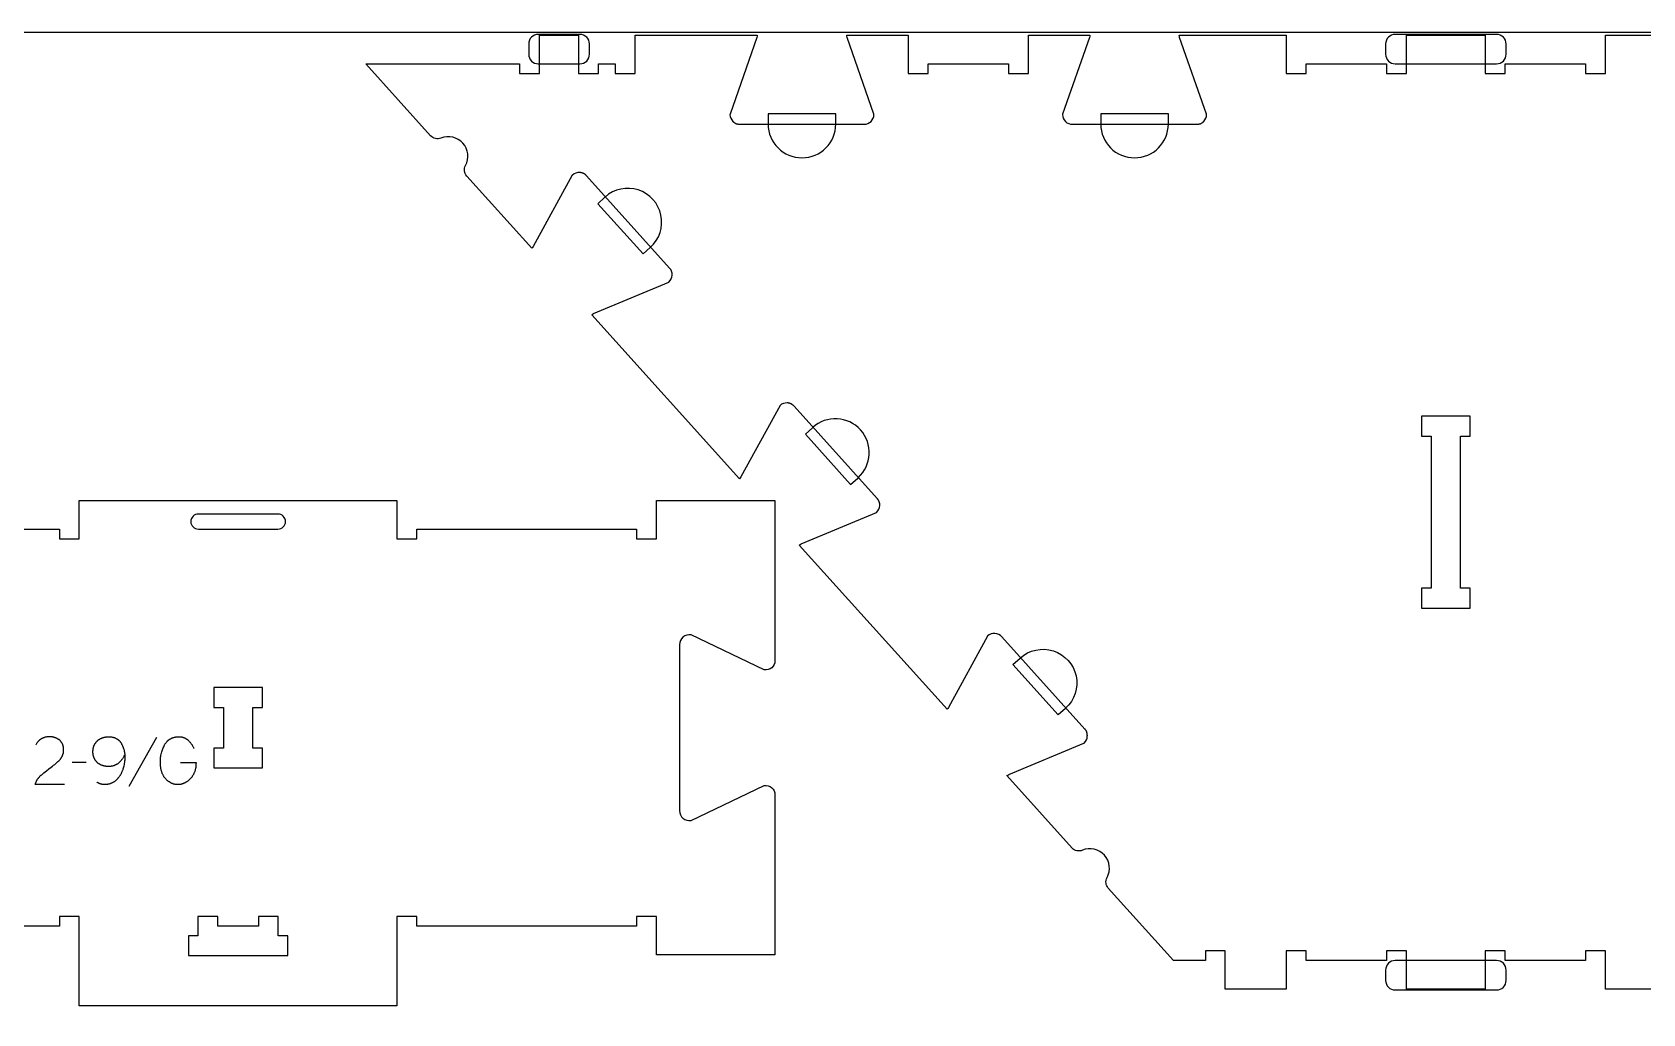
# Model space of a CAD drawing. Extents: x 5216 to 8399, y -27186 to -19593.
# Drawn here: x 6806 to 7818, y -22234 to -21617 of the extents above; entities that cross this region are included whole.
import ezdxf

# ---------------------------------------------------------------- set-up
doc = ezdxf.new("R2010")
doc.units = 0
for name, color, linetype in [('0_SHEET_SPRUCEPLY_2440X122', 1, 'CONTINUOUS'), ('1_ANYTOOL_1MMDEEP_LABELS_S', 2, 'CONTINUOUS'), ('3_ANYTOOL_CUTTHROUGH_INSID', 4, 'CONTINUOUS'), ('4_ANYTOOL_CUTTHROUGH_OUTSI', 5, 'CONTINUOUS'), ('5_ANYTOOL_HALF_MILL_9MM_IN', 3, 'CONTINUOUS')]:
    doc.layers.add(name, color=color, linetype=linetype)

msp = doc.modelspace()

# ---------------------------------------------------------------- linework, layer by layer
at = {"layer": '0_SHEET_SPRUCEPLY_2440X122'}
msp.add_lwpolyline([(8027.3, -21616.7), (8027.3, -22836.7), (5587.3, -22836.7), (5587.3, -21616.7)], close=True, dxfattribs=at)
at = {"layer": '1_ANYTOOL_1MMDEEP_LABELS_S'}
for points in [[(6826.5, -22089.5), (6808.2, -22089.4), (6808.4, -22089), (6808.4, -22088.7), (6808.5, -22088.5), (6808.6, -22088.3), (6808.7, -22088.1), (6808.8, -22087.9), (6808.9, -22087.7), (6809, -22087.4), (6809.1, -22087.2), (6809.2, -22087), (6809.3, -22086.8), (6809.4, -22086.6), (6809.5, -22086.4), (6809.7, -22086.2), (6809.8, -22086), (6809.9, -22085.8), (6810, -22085.7), (6810.2, -22085.5), (6810.3, -22085.3), (6810.5, -22085.1), (6810.6, -22084.9), (6810.8, -22084.8), (6810.9, -22084.6), (6811.1, -22084.4), (6811.2, -22084.2), (6811.4, -22084.1), (6811.6, -22083.9), (6811.7, -22083.7), (6811.9, -22083.6), (6812.3, -22083.3), (6813.7, -22082.1), (6815.2, -22080.9), (6816.7, -22079.7), (6818.3, -22078.6), (6819, -22078), (6819.7, -22077.4), (6820.5, -22076.9), (6821.1, -22076.3), (6821.8, -22075.7), (6822.5, -22075.1), (6823.1, -22074.5), (6823.7, -22073.9), (6823.8, -22073.7), (6824, -22073.5), (6824.1, -22073.4), (6824.2, -22073.2), (6824.4, -22073.1), (6824.5, -22072.9), (6824.6, -22072.7), (6824.7, -22072.5), (6824.8, -22072.4), (6824.9, -22072.2), (6825, -22072), (6825.1, -22071.8), (6825.2, -22071.6), (6825.3, -22071.5), (6825.4, -22071.3), (6825.4, -22071.1), (6825.5, -22070.9), (6825.6, -22070.7), (6825.6, -22070.5), (6825.7, -22070.3), (6825.8, -22070.1), (6825.8, -22069.9), (6825.9, -22069.7), (6825.9, -22069.5), (6825.9, -22069.3), (6826, -22069.1), (6826, -22068.8), (6826, -22068.6), (6826, -22068.4), (6826, -22068.2), (6826, -22068), (6826, -22067.7), (6826, -22067.5), (6826, -22067.2), (6826, -22067), (6826, -22066.8), (6826, -22066.5), (6825.9, -22066.3), (6825.9, -22066.1), (6825.9, -22065.8), (6825.8, -22065.6), (6825.8, -22065.4), (6825.7, -22065.2), (6825.7, -22065), (6825.6, -22064.8), (6825.6, -22064.6), (6825.5, -22064.4), (6825.4, -22064.2), (6825.3, -22064), (6825.2, -22063.8), (6825.1, -22063.6), (6825.1, -22063.4), (6824.9, -22063.3), (6824.8, -22063.1), (6824.7, -22062.9), (6824.6, -22062.8), (6824.5, -22062.6), (6824.4, -22062.5), (6824.2, -22062.3), (6824.1, -22062.2), (6824, -22062), (6823.8, -22061.9), (6823.7, -22061.7), (6823.5, -22061.6), (6823.4, -22061.5), (6823.2, -22061.3), (6823, -22061.2), (6822.9, -22061.1), (6822.7, -22061), (6822.5, -22060.9), (6822.3, -22060.8), (6822.2, -22060.7), (6822, -22060.6), (6821.8, -22060.5), (6821.6, -22060.4), (6821.4, -22060.3), (6821.2, -22060.2), (6821, -22060.2), (6820.8, -22060.1), (6820.6, -22060), (6820.4, -22060), (6820.2, -22059.9), (6820, -22059.8), (6819.8, -22059.8), (6819.6, -22059.8), (6819.4, -22059.7), (6819.2, -22059.7), (6819, -22059.6), (6818.7, -22059.6), (6818.5, -22059.6), (6818.3, -22059.6), (6818.1, -22059.5), (6817.8, -22059.5), (6817.6, -22059.5), (6817.1, -22059.5), (6816.8, -22059.5), (6816.4, -22059.5), (6816, -22059.5), (6815.7, -22059.6), (6815.4, -22059.6), (6815, -22059.7), (6814.7, -22059.7), (6814.4, -22059.8), (6814.1, -22059.9), (6813.9, -22060), (6813.8, -22060), (6813.6, -22060.1), (6813.5, -22060.1), (6813.3, -22060.2), (6813.2, -22060.2), (6813, -22060.3), (6812.9, -22060.3), (6812.7, -22060.4), (6812.6, -22060.5), (6812.5, -22060.6), (6812.3, -22060.6), (6812.2, -22060.7), (6812, -22060.8), (6811.9, -22060.9), (6811.8, -22060.9), (6811.7, -22061), (6811.5, -22061.1), (6811.4, -22061.2), (6811.3, -22061.3), (6811.2, -22061.4), (6811, -22061.5), (6810.9, -22061.6), (6810.8, -22061.7), (6810.7, -22061.8), (6810.6, -22061.9), (6810.5, -22062), (6810.3, -22062.1), (6810.2, -22062.3), (6810.1, -22062.4), (6810, -22062.5), (6809.9, -22062.6), (6809.7, -22062.9), (6809.5, -22063.1), (6809.3, -22063.4), (6809.1, -22063.7), (6809, -22064), (6808.8, -22064.3), (6808.6, -22064.6)], [(6844.5, -22068.9), (6844.5, -22068.6), (6844.5, -22068.4), (6844.5, -22068.1), (6844.6, -22067.8), (6844.6, -22067.6), (6844.6, -22067.3), (6844.6, -22067.1), (6844.7, -22066.8), (6844.7, -22066.6), (6844.8, -22066.4), (6844.8, -22066.1), (6844.9, -22065.9), (6845, -22065.7), (6845, -22065.4), (6845.1, -22065.2), (6845.2, -22065), (6845.3, -22064.8), (6845.4, -22064.6), (6845.5, -22064.4), (6845.6, -22064.2), (6845.7, -22064), (6845.8, -22063.8), (6845.9, -22063.6), (6846.1, -22063.4), (6846.2, -22063.2), (6846.3, -22063), (6846.5, -22062.9), (6846.6, -22062.7), (6846.8, -22062.5), (6846.9, -22062.4), (6847.1, -22062.2), (6847.3, -22062), (6847.4, -22061.9), (6847.6, -22061.7), (6847.8, -22061.6), (6848, -22061.4), (6848.2, -22061.3), (6848.4, -22061.2), (6848.6, -22061), (6848.7, -22060.9), (6848.9, -22060.8), (6849.1, -22060.7), (6849.3, -22060.6), (6849.6, -22060.5), (6849.8, -22060.4), (6850, -22060.3), (6850.2, -22060.2), (6850.4, -22060.1), (6850.6, -22060.1), (6850.9, -22060), (6851.1, -22059.9), (6851.3, -22059.9), (6851.5, -22059.8), (6851.8, -22059.8), (6852, -22059.7), (6852.3, -22059.7), (6852.5, -22059.6), (6852.7, -22059.6), (6853, -22059.6), (6853.2, -22059.5), (6853.5, -22059.5), (6853.8, -22059.5), (6854, -22059.5), (6854.3, -22059.5), (6854.6, -22059.5), (6855, -22059.5), (6855.3, -22059.5), (6855.6, -22059.6), (6855.9, -22059.6), (6856.2, -22059.6), (6856.5, -22059.7), (6856.8, -22059.7), (6857.1, -22059.8), (6857.4, -22059.9), (6857.7, -22060), (6858, -22060), (6858.2, -22060.1), (6858.5, -22060.2), (6858.7, -22060.3), (6859, -22060.5), (6859.1, -22060.5), (6859.2, -22060.6), (6859.3, -22060.7), (6859.5, -22060.7), (6859.6, -22060.8), (6859.7, -22060.9), (6859.8, -22060.9), (6859.9, -22061), (6860, -22061.1), (6860.1, -22061.2), (6860.2, -22061.2), (6860.3, -22061.3), (6860.4, -22061.4), (6860.5, -22061.5), (6860.6, -22061.6), (6860.7, -22061.7), (6860.8, -22061.8), (6860.9, -22061.8), (6861, -22061.9), (6861.1, -22062), (6861.2, -22062.1), (6861.3, -22062.2), (6861.4, -22062.3), (6861.5, -22062.4), (6861.6, -22062.7), (6861.8, -22062.9), (6862, -22063.1), (6862.1, -22063.3), (6862.2, -22063.6), (6862.4, -22063.8), (6862.5, -22064.1), (6862.6, -22064.3), (6862.8, -22064.6), (6862.9, -22064.8), (6863, -22065.1), (6863.1, -22065.3), (6863.2, -22065.6), (6863.3, -22065.8), (6863.4, -22066.1), (6863.5, -22066.4), (6863.6, -22066.6), (6863.7, -22066.9), (6863.8, -22067.2), (6863.9, -22067.4), (6864, -22068), (6864.1, -22068.5), (6864.2, -22069.1), (6864.3, -22069.7), (6864.4, -22070.3), (6864.4, -22070.9), (6864.4, -22071.5), (6864.4, -22072.1), (6864.4, -22072.7), (6864.4, -22073.4), (6864.4, -22074.1), (6864.3, -22074.8), (6864.2, -22075.5), (6864.1, -22076.2), (6864, -22076.8), (6863.8, -22078), (6863.7, -22078.6), (6863.5, -22079.2), (6863.3, -22079.8), (6863.2, -22080.3), (6863.1, -22080.6), (6862.9, -22080.9), (6862.8, -22081.2), (6862.7, -22081.5), (6862.6, -22081.7), (6862.5, -22082), (6862.3, -22082.3), (6862.2, -22082.5), (6862.1, -22082.8), (6861.9, -22083.1), (6861.8, -22083.3), (6861.6, -22083.6), (6861.5, -22083.8), (6861.3, -22084.1), (6861.1, -22084.3), (6861, -22084.6), (6860.8, -22084.8), (6860.6, -22085), (6860.4, -22085.3), (6860.2, -22085.5), (6860.1, -22085.7), (6859.9, -22085.9), (6859.7, -22086.2), (6859.4, -22086.4), (6859.2, -22086.6), (6859, -22086.8), (6858.8, -22087), (6858.6, -22087.2), (6858.4, -22087.3), (6858.1, -22087.5), (6857.9, -22087.7), (6857.7, -22087.8), (6857.5, -22088), (6857.2, -22088.1), (6857, -22088.2), (6856.7, -22088.4), (6856.5, -22088.5), (6856.2, -22088.6), (6856, -22088.7), (6855.7, -22088.8), (6855.5, -22088.9), (6855.2, -22089), (6855, -22089.1), (6854.7, -22089.2), (6854.4, -22089.2), (6854.1, -22089.3), (6853.9, -22089.3), (6853.6, -22089.4), (6853.3, -22089.4), (6853, -22089.4), (6852.7, -22089.5), (6852.4, -22089.5), (6852.1, -22089.5), (6851.8, -22089.5), (6851.5, -22089.5), (6851.1, -22089.5), (6851, -22089.5), (6850.8, -22089.5), (6850.6, -22089.4), (6850.5, -22089.4), (6850.3, -22089.4), (6850.1, -22089.4), (6850, -22089.3), (6849.8, -22089.3), (6849.7, -22089.3), (6849.5, -22089.2), (6849.3, -22089.2), (6849.2, -22089.1), (6849, -22089.1), (6848.9, -22089), (6848.7, -22089), (6848.6, -22088.9), (6848.4, -22088.9), (6848.3, -22088.8), (6848.1, -22088.7), (6848, -22088.7), (6847.8, -22088.6), (6847.7, -22088.5), (6847.6, -22088.4), (6847.4, -22088.4), (6847.3, -22088.3), (6847.1, -22088.2), (6847, -22088.1), (6846.9, -22088)], [(6884.3, -22060), (6867.1, -22090.7)], [(6899.5, -22075.7), (6909.3, -22075.7), (6909.2, -22076.6), (6909.2, -22077.4), (6909.1, -22077.8), (6909.1, -22078.2), (6909, -22078.5), (6909, -22078.9), (6908.9, -22079.3), (6908.8, -22079.6), (6908.7, -22080), (6908.6, -22080.3), (6908.6, -22080.7), (6908.5, -22081), (6908.4, -22081.3), (6908.2, -22081.7), (6908.1, -22082), (6908, -22082.3), (6907.9, -22082.6), (6907.7, -22082.9), (6907.6, -22083.2), (6907.4, -22083.5), (6907.3, -22083.8), (6907.1, -22084), (6906.9, -22084.3), (6906.8, -22084.6), (6906.6, -22084.8), (6906.4, -22085.1), (6906.2, -22085.3), (6906, -22085.5), (6905.8, -22085.8), (6905.5, -22086), (6905.3, -22086.2), (6905.1, -22086.4), (6904.9, -22086.6), (6904.6, -22086.8), (6904.4, -22087), (6904.2, -22087.2), (6904, -22087.4), (6903.7, -22087.5), (6903.5, -22087.7), (6903.3, -22087.8), (6903, -22088), (6902.8, -22088.1), (6902.6, -22088.3), (6902.3, -22088.4), (6902.1, -22088.5), (6901.9, -22088.6), (6901.6, -22088.7), (6901.4, -22088.8), (6901.1, -22088.9), (6900.9, -22089), (6900.6, -22089.1), (6900.4, -22089.2), (6900.1, -22089.2), (6899.9, -22089.3), (6899.6, -22089.4), (6899.4, -22089.4), (6899.1, -22089.4), (6898.9, -22089.5), (6898.6, -22089.5), (6898.4, -22089.5), (6898.1, -22089.5), (6897.9, -22089.5), (6897.6, -22089.5), (6897.3, -22089.5), (6897.1, -22089.5), (6896.8, -22089.5), (6896.6, -22089.5), (6896.3, -22089.4), (6896.1, -22089.4), (6895.8, -22089.3), (6895.6, -22089.3), (6895.3, -22089.2), (6895.1, -22089.2), (6894.8, -22089.1), (6894.6, -22089), (6894.4, -22088.9), (6894.1, -22088.8), (6893.9, -22088.7), (6893.6, -22088.6), (6893.4, -22088.5), (6893.2, -22088.3), (6892.9, -22088.2), (6892.7, -22088.1), (6892.5, -22087.9), (6892.3, -22087.7), (6892, -22087.6), (6891.8, -22087.4), (6891.6, -22087.2), (6891.4, -22087.1), (6891.1, -22086.9), (6890.9, -22086.7), (6890.7, -22086.5), (6890.5, -22086.3), (6890.3, -22086), (6890.1, -22085.8), (6889.8, -22085.6), (6889.7, -22085.3), (6889.5, -22085.1), (6889.3, -22084.8), (6889.1, -22084.6), (6888.9, -22084.3), (6888.8, -22084), (6888.6, -22083.7), (6888.5, -22083.4), (6888.3, -22083.1), (6888.2, -22082.8), (6888, -22082.5), (6887.9, -22082.2), (6887.8, -22081.8), (6887.7, -22081.5), (6887.6, -22081.2), (6887.5, -22080.8), (6887.4, -22080.4), (6887.3, -22080.1), (6887.2, -22079.7), (6887.2, -22079.3), (6887.1, -22078.9), (6887.1, -22078.5), (6887, -22078.1), (6887, -22077.7), (6886.9, -22076.8), (6886.8, -22075.9), (6886.8, -22075), (6886.8, -22074.3), (6886.9, -22073.7), (6886.9, -22073), (6887, -22072.3), (6887.1, -22071.7), (6887.2, -22071), (6887.3, -22070.3), (6887.5, -22069.7), (6887.7, -22069), (6887.9, -22068.4), (6888.1, -22067.7), (6888.3, -22067.1), (6888.6, -22066.4), (6888.9, -22065.8), (6889.2, -22065.2), (6889.5, -22064.5), (6889.7, -22064.2), (6889.9, -22063.9), (6890, -22063.6), (6890.2, -22063.4), (6890.4, -22063.1), (6890.5, -22063), (6890.6, -22062.8), (6890.8, -22062.7), (6890.9, -22062.6), (6891, -22062.5), (6891.1, -22062.3), (6891.2, -22062.2), (6891.3, -22062.1), (6891.4, -22062), (6891.5, -22061.9), (6891.7, -22061.8), (6891.8, -22061.7), (6891.9, -22061.6), (6892, -22061.5), (6892.2, -22061.4), (6892.3, -22061.3), (6892.4, -22061.2), (6892.6, -22061.1), (6892.7, -22061), (6892.8, -22060.9), (6893, -22060.8), (6893.1, -22060.8), (6893.3, -22060.7), (6893.4, -22060.6), (6893.5, -22060.5), (6893.7, -22060.5), (6893.8, -22060.4), (6894, -22060.3), (6894.1, -22060.3), (6894.3, -22060.2), (6894.5, -22060.2), (6894.6, -22060.1), (6894.9, -22060), (6895.3, -22059.9), (6895.6, -22059.8), (6895.9, -22059.7), (6896.3, -22059.7), (6896.6, -22059.6), (6897, -22059.6), (6897.4, -22059.5), (6897.8, -22059.5), (6898.1, -22059.5), (6898.5, -22059.5), (6898.8, -22059.5), (6899, -22059.5), (6899.2, -22059.5), (6899.4, -22059.5), (6899.6, -22059.6), (6899.8, -22059.6), (6900, -22059.6), (6900.3, -22059.6), (6900.5, -22059.7), (6900.7, -22059.7), (6900.9, -22059.8), (6901, -22059.8), (6901.2, -22059.9), (6901.4, -22059.9), (6901.6, -22060), (6901.8, -22060.1), (6902, -22060.1), (6902.2, -22060.2), (6902.3, -22060.3), (6902.5, -22060.4), (6902.7, -22060.5), (6902.8, -22060.6), (6903, -22060.7), (6903.2, -22060.8), (6903.3, -22060.9), (6903.5, -22061), (6903.6, -22061.1), (6903.8, -22061.2), (6904, -22061.4), (6904.1, -22061.5), (6904.2, -22061.6), (6904.4, -22061.8), (6904.7, -22062.1), (6904.9, -22062.4), (6905.2, -22062.6), (6905.5, -22062.9), (6905.7, -22063.3), (6906, -22063.6), (6906.2, -22063.9), (6906.4, -22064.2), (6906.7, -22064.5), (6906.9, -22064.8), (6907.1, -22065.2), (6907.3, -22065.5), (6907.5, -22065.9), (6907.7, -22066.2), (6907.9, -22066.6), (6908.1, -22066.9)], [(6840.2, -22075.6), (6831.4, -22075.7)], [(6864.4, -22070.6), (6864.3, -22071), (6864.1, -22071.3), (6863.9, -22071.7), (6863.8, -22072), (6863.6, -22072.4), (6863.4, -22072.7), (6863.2, -22073), (6863, -22073.4), (6862.7, -22073.7), (6862.5, -22074), (6862.2, -22074.3), (6862, -22074.6), (6861.7, -22074.9), (6861.4, -22075.2), (6861.1, -22075.5), (6860.8, -22075.8), (6860.6, -22076), (6860.5, -22076.1), (6860.3, -22076.2), (6860.1, -22076.4), (6860, -22076.5), (6859.8, -22076.6), (6859.6, -22076.7), (6859.4, -22076.8), (6859.3, -22076.9), (6859.1, -22077), (6858.9, -22077.1), (6858.7, -22077.2), (6858.5, -22077.3), (6858.3, -22077.4), (6858.1, -22077.5), (6857.9, -22077.6), (6857.7, -22077.6), (6857.5, -22077.7), (6857.3, -22077.8), (6857.1, -22077.8), (6856.8, -22077.9), (6856.6, -22077.9), (6856.4, -22078), (6856.2, -22078), (6856, -22078), (6855.7, -22078.1), (6855.5, -22078.1), (6855.3, -22078.1), (6855, -22078.1), (6854.8, -22078.1), (6854.5, -22078.1), (6854.3, -22078.1), (6854, -22078.1), (6853.8, -22078.1), (6853.5, -22078.1), (6853.2, -22078.1), (6853, -22078.1), (6852.7, -22078.1), (6852.5, -22078), (6852.2, -22078), (6852, -22078), (6851.8, -22077.9), (6851.5, -22077.9), (6851.3, -22077.8), (6851.1, -22077.7), (6850.8, -22077.7), (6850.6, -22077.6), (6850.4, -22077.5), (6850.2, -22077.5), (6849.9, -22077.4), (6849.7, -22077.3), (6849.5, -22077.2), (6849.3, -22077.1), (6849.1, -22077), (6848.9, -22076.9), (6848.7, -22076.8), (6848.5, -22076.7), (6848.3, -22076.5), (6848.1, -22076.4), (6848, -22076.3), (6847.8, -22076.2), (6847.6, -22076), (6847.4, -22075.9), (6847.3, -22075.7), (6847.1, -22075.6), (6846.9, -22075.4), (6846.8, -22075.3), (6846.6, -22075.1), (6846.5, -22074.9), (6846.3, -22074.7), (6846.2, -22074.6), (6846.1, -22074.4), (6845.9, -22074.2), (6845.8, -22074), (6845.7, -22073.8), (6845.6, -22073.6), (6845.5, -22073.4), (6845.4, -22073.2), (6845.3, -22073), (6845.2, -22072.8), (6845.1, -22072.6), (6845, -22072.4), (6845, -22072.1), (6844.9, -22071.9), (6844.8, -22071.7), (6844.8, -22071.5), (6844.7, -22071.2), (6844.7, -22071), (6844.6, -22070.7), (6844.6, -22070.5), (6844.6, -22070.2), (6844.6, -22070), (6844.5, -22069.7), (6844.5, -22069.4), (6844.5, -22069.2), (6844.5, -22068.9)]]:
    msp.add_lwpolyline(points, dxfattribs=at)
at = {"layer": '3_ANYTOOL_CUTTHROUGH_INSID', "color": 4}
for points in [[(7679.1, -21858.4), (7679.1, -21870.6), (7685.1, -21870.6), (7685.1, -21966.1), (7679.1, -21966.1), (7679.1, -21978.6), (7709.6, -21978.6), (7709.6, -21966.1), (7703.6, -21966.1), (7703.6, -21870.6), (7709.6, -21870.6), (7709.6, -21858.1), (7679.1, -21858.1)], [(6944.9, -22066.6), (6944.9, -22041.1), (6950.9, -22041.1), (6950.9, -22028.6), (6920.4, -22028.6), (6920.4, -22041.1), (6926.4, -22041.1), (6926.4, -22066.6), (6920.4, -22066.6), (6920.4, -22079.1), (6950.9, -22079.1), (6950.9, -22066.6)], [(6922.9, -22178.5), (6922.9, -22172.5), (6910.4, -22172.5), (6910.4, -22184.5), (6904.4, -22184.5), (6904.4, -22197), (6966.9, -22197), (6966.9, -22184.5), (6960.9, -22184.5), (6960.9, -22172.5), (6948.4, -22172.5), (6948.4, -22178.5)]]:
    msp.add_lwpolyline(points, close=True, dxfattribs=at)
msp.add_lwpolyline([(6960.7, -21919.5), (6910.7, -21919.5, 1), (6910.7, -21929), (6960.7, -21929, 1)], format="xyb", close=True, dxfattribs=at)
at = {"layer": '4_ANYTOOL_CUTTHROUGH_OUTSI', "color": 5}
for points in [[(7844.3, -22218.1), (7794.6, -22218.1), (7794.6, -22194.1), (7782.1, -22194.1), (7782.1, -22200.1), (7731.6, -22200.1), (7731.6, -22194.1), (7719.1, -22194.1), (7719.1, -22218.1), (7669.6, -22218.1), (7669.6, -22194.1), (7657.1, -22194.1), (7657.1, -22200.1), (7606.6, -22200.1), (7606.6, -22194.1), (7594.1, -22194.1), (7594.1, -22194.4), (7594.1, -22218.1), (7555.8, -22218.1), (7555.8, -22194.4), (7555.8, -22194.1), (7543.3, -22194.1), (7543.3, -22200.1), (7523.3, -22200.1), (7523.3, -22200.1), (7482.3, -22154.6, -0.317837), (7481.5, -22148, 0.707107), (7466, -22130.8, -0.317837), (7459.5, -22129.4), (7418.6, -22083.9, -0.061485), (7419.8, -22083.2), (7467, -22063.4), (7467.1, -22063.4), (7467.1, -22063.4), (7467.1, -22063.4, 0.198912), (7469.1, -22059.1), (7469.1, -22058.9), (7469.2, -22058.8), (7469.2, -22058.6), (7469.1, -22058.5), (7469.1, -22058.3), (7469.1, -22058.2), (7469.1, -22058), (7469.1, -22057.9), (7469.1, -22057.7), (7469, -22057.6), (7469, -22057.4), (7469, -22057.3), (7468.9, -22057.1), (7468.9, -22057), (7468.8, -22056.8), (7468.8, -22056.7), (7468.7, -22056.5), (7468.7, -22056.4), (7468.6, -22056.2), (7468.6, -22056.1), (7468.5, -22055.9), (7468.4, -22055.8), (7468.3, -22055.7), (7468.3, -22055.5), (7468.2, -22055.4), (7468.1, -22055.3), (7468, -22055.2), (7467.9, -22055), (7467.8, -22054.9), (7467.7, -22054.8), (7467.6, -22054.7), (7467.5, -22054.6), (7415.4, -21996.6, 0.414214), (7406.5, -21996.1), (7406.5, -21996.2), (7406.5, -21996.2), (7381.9, -22041.1), (7381.9, -22041.1, -0.061485), (7381, -22042.2), (7288.2, -21939.1, -0.061485), (7289.4, -21938.3), (7336.6, -21918.6), (7336.6, -21918.6), (7336.7, -21918.5), (7336.7, -21918.5, 0.198912), (7338.7, -21914.2), (7338.7, -21914.1), (7338.7, -21913.9), (7338.7, -21913.8), (7338.7, -21913.6), (7338.7, -21913.5), (7338.7, -21913.3), (7338.7, -21913.2), (7338.7, -21913), (7338.7, -21912.9), (7338.6, -21912.7), (7338.6, -21912.6), (7338.6, -21912.4), (7338.5, -21912.3), (7338.5, -21912.1), (7338.4, -21912), (7338.4, -21911.8), (7338.3, -21911.7), (7338.3, -21911.5), (7338.2, -21911.4), (7338.1, -21911.2), (7338.1, -21911.1), (7338, -21911), (7337.9, -21910.8), (7337.9, -21910.7), (7337.8, -21910.6), (7337.7, -21910.4), (7337.6, -21910.3), (7337.5, -21910.2), (7337.4, -21910.1), (7337.3, -21910), (7337.2, -21909.8), (7337.1, -21909.7), (7284.9, -21851.8), (7284.8, -21851.6), (7284.7, -21851.5), (7284.6, -21851.4), (7284.5, -21851.3), (7284.4, -21851.2), (7284.3, -21851.1), (7284.2, -21851), (7284, -21850.9), (7283.9, -21850.8), (7283.8, -21850.8), (7283.7, -21850.7), (7283.5, -21850.6), (7283.4, -21850.5), (7283.3, -21850.4), (7283.1, -21850.4), (7283, -21850.3), (7282.8, -21850.2), (7282.7, -21850.2), (7282.6, -21850.1), (7282.4, -21850.1), (7282.3, -21850), (7282.1, -21850), (7282, -21849.9), (7281.8, -21849.9), (7281.7, -21849.8), (7281.5, -21849.8), (7281.4, -21849.8), (7281.2, -21849.8), (7281.1, -21849.7), (7280.9, -21849.7), (7280.8, -21849.7), (7280.6, -21849.7, 0.198912), (7276.1, -21851.3), (7276.1, -21851.3), (7276.1, -21851.4), (7251.5, -21896.2), (7251.5, -21896.2, -0.061485), (7250.6, -21897.3), (7157.8, -21794.3, -0.061485), (7159, -21793.5), (7206.2, -21773.8), (7206.2, -21773.7), (7206.3, -21773.7), (7206.3, -21773.7, 0.414214), (7206.7, -21764.9), (7154.5, -21706.9), (7154.4, -21706.8), (7154.3, -21706.7), (7154.2, -21706.6), (7154.1, -21706.5), (7154, -21706.4), (7153.9, -21706.3), (7153.8, -21706.2), (7153.6, -21706.1), (7153.5, -21706), (7153.4, -21705.9), (7153.3, -21705.8), (7153.1, -21705.8), (7153, -21705.7), (7152.8, -21705.6), (7152.7, -21705.5), (7152.6, -21705.5), (7152.4, -21705.4), (7152.3, -21705.3), (7152.1, -21705.3), (7152, -21705.2), (7151.9, -21705.2), (7151.7, -21705.1), (7151.6, -21705.1), (7151.4, -21705), (7151.3, -21705), (7151.1, -21705), (7151, -21704.9), (7150.8, -21704.9), (7150.7, -21704.9), (7150.5, -21704.9), (7150.4, -21704.9), (7150.2, -21704.9, 0.198912), (7145.7, -21706.5), (7145.7, -21706.5), (7145.6, -21706.5), (7121.1, -21751.4), (7121.1, -21751.4, -0.061485), (7120.2, -21752.5), (7079.3, -21707.1, -0.317837), (7078.5, -21700.5, 0.707107), (7063.1, -21683.3, -0.317837), (7056.6, -21681.8), (7015.9, -21636.6), (7112.5, -21636.6), (7112.5, -21642.6), (7125, -21642.6), (7125, -21618.6), (7149.5, -21618.6), (7149.5, -21642.6), (7162, -21642.6), (7162, -21636.6), (7172.5, -21636.6), (7172.5, -21642.6), (7185, -21642.6), (7185, -21618.6), (7261.8, -21618.6), (7261.8, -21618.6, -0.061485), (7261.6, -21620), (7244.7, -21668.3), (7244.6, -21668.3), (7244.6, -21668.4), (7244.6, -21668.4, 0.198912), (7246.5, -21672.8), (7246.6, -21672.9), (7246.7, -21673), (7246.8, -21673.1), (7246.9, -21673.2), (7247, -21673.3), (7247.2, -21673.4), (7247.3, -21673.5), (7247.4, -21673.6), (7247.5, -21673.7), (7247.7, -21673.7), (7247.8, -21673.8), (7247.9, -21673.9), (7248.1, -21674), (7248.2, -21674), (7248.4, -21674.1), (7248.5, -21674.2), (7248.6, -21674.2), (7248.8, -21674.3), (7248.9, -21674.3), (7249.1, -21674.4), (7249.2, -21674.4), (7249.4, -21674.4), (7249.5, -21674.5), (7249.7, -21674.5), (7249.8, -21674.5), (7250, -21674.6), (7250.1, -21674.6), (7250.3, -21674.6), (7250.4, -21674.6), (7250.6, -21674.6), (7250.7, -21674.6), (7250.9, -21674.6), (7328.9, -21674.6, 0.414214), (7335.1, -21668.4), (7335.1, -21668.3), (7335.1, -21668.3), (7318.2, -21620), (7318.2, -21620, -0.061485), (7318, -21618.6), (7356.6, -21618.6), (7356.6, -21642.6), (7369.1, -21642.6), (7369.1, -21636.6), (7419.6, -21636.6), (7419.6, -21642.6), (7432.1, -21642.6), (7432.1, -21618.6), (7470.7, -21618.6), (7470.7, -21618.6, -0.061485), (7470.5, -21620), (7453.5, -21668.3), (7453.5, -21668.4), (7453.5, -21668.4, 0.414214), (7459.8, -21674.6), (7537.8, -21674.6), (7537.9, -21674.6), (7538.1, -21674.6), (7538.2, -21674.6), (7538.4, -21674.6), (7538.6, -21674.6), (7538.7, -21674.6), (7538.9, -21674.5), (7539, -21674.5), (7539.2, -21674.5), (7539.3, -21674.4), (7539.5, -21674.4), (7539.6, -21674.4), (7539.8, -21674.3), (7539.9, -21674.3), (7540, -21674.2), (7540.2, -21674.2), (7540.3, -21674.1), (7540.5, -21674), (7540.6, -21674), (7540.7, -21673.9), (7540.9, -21673.8), (7541, -21673.7), (7541.1, -21673.7), (7541.3, -21673.6), (7541.4, -21673.5), (7541.5, -21673.4), (7541.7, -21673.3), (7541.8, -21673.2), (7541.9, -21673.1), (7542, -21673), (7542.1, -21672.9), (7542.2, -21672.8, 0.198912), (7544, -21668.4), (7544, -21668.3), (7544, -21668.3), (7527.1, -21620), (7527.1, -21620, -0.061485), (7526.9, -21618.6), (7544.3, -21618.6), (7594.1, -21618.6), (7594.1, -21642.6), (7606.6, -21642.6), (7606.6, -21636.6), (7657.1, -21636.6), (7657.1, -21642.6), (7669.6, -21642.6), (7669.6, -21618.6), (7719.1, -21618.6), (7719.1, -21642.6), (7731.6, -21642.6), (7731.6, -21636.6), (7782.1, -21636.6), (7782.1, -21642.6), (7794.6, -21642.6), (7794.6, -21618.6), (7844.3, -21618.6)], [(6685.4, -21929), (6823.4, -21929), (6823.4, -21935), (6835.9, -21935), (6835.9, -21911), (7035.4, -21911), (7035.4, -21935), (7047.9, -21935), (7047.9, -21929), (7185.9, -21929), (7185.9, -21935), (7198.4, -21935), (7198.4, -21911), (7272.9, -21911), (7272.9, -22011.7), (7272.9, -22011.7, -0.461625), (7266.2, -22017.4), (7220.2, -21995.5), (7220.2, -21995.5), (7220.2, -21995.5, 0.220464), (7215.1, -21996.9, 0.220464), (7212.9, -22001.7), (7212.9, -22105.9, 0.463455), (7220.2, -22112.1), (7220.2, -22112), (7220.2, -22112), (7266.2, -22090.2), (7266.2, -22090.2, -0.218884), (7270.9, -22091.5, -0.220464), (7272.9, -22095.9), (7272.9, -22172.8), (7272.9, -22196.5), (7198.4, -22196.5), (7198.4, -22172.5), (7185.9, -22172.5), (7185.9, -22178.5), (7047.9, -22178.5), (7047.9, -22172.5), (7035.4, -22172.5), (7035.4, -22228.5), (6835.9, -22228.5), (6835.9, -22172.5), (6823.4, -22172.5), (6823.4, -22178.5), (6685.4, -22178.5)]]:
    msp.add_lwpolyline(points, format="xyb", dxfattribs=at)
at = {"layer": '5_ANYTOOL_HALF_MILL_9MM_IN', "color": 3}
for points in [[(7124.2, -21618.1, 0.414214), (7118.2, -21624.1), (7118.2, -21630.6, 0.414214), (7124.2, -21636.6), (7150.4, -21636.6, 0.414214), (7156.4, -21630.6), (7156.4, -21624.1, 0.414214), (7150.4, -21618.1)], [(7662.5, -21618.1, 0.414214), (7656.5, -21624.1), (7656.5, -21630.6, 0.414214), (7662.5, -21636.6), (7726.2, -21636.6, 0.414214), (7732.2, -21630.6), (7732.2, -21624.1, 0.414214), (7726.2, -21618.1)], [(7268.6, -21674.4, 1), (7311.1, -21674.4), (7311.1, -21674.1), (7311.1, -21668.1), (7268.6, -21668.1), (7268.6, -21674.1), (7268.6, -21674.4)], [(7477.5, -21674.4, 1), (7520, -21674.4), (7520, -21674.1), (7520, -21668.1), (7477.5, -21668.1), (7477.5, -21674.1), (7477.5, -21674.4)], [(7194.7, -21751.9, 1), (7166.2, -21720.3), (7166, -21720.4), (7161.6, -21724.5), (7190, -21756), (7194.5, -21752), (7194.7, -21751.9)], [(7325.1, -21896.7, 1), (7296.6, -21865.1), (7296.4, -21865.3), (7292, -21869.3), (7320.4, -21900.9), (7324.9, -21896.9), (7325.1, -21896.7)], [(7427, -22010, -1), (7455.5, -22041.5), (7455.3, -22041.7), (7450.8, -22045.7), (7422.4, -22014.1), (7426.9, -22010.1), (7427, -22010)], [(7662.5, -22200.1, 0.414214), (7656.5, -22206.1), (7656.5, -22212.6, 0.414214), (7662.5, -22218.6), (7726.2, -22218.6, 0.414214), (7732.2, -22212.6), (7732.2, -22206.1, 0.414214), (7726.2, -22200.1)]]:
    msp.add_lwpolyline(points, format="xyb", close=True, dxfattribs=at)

doc.saveas('drawing.dxf')
